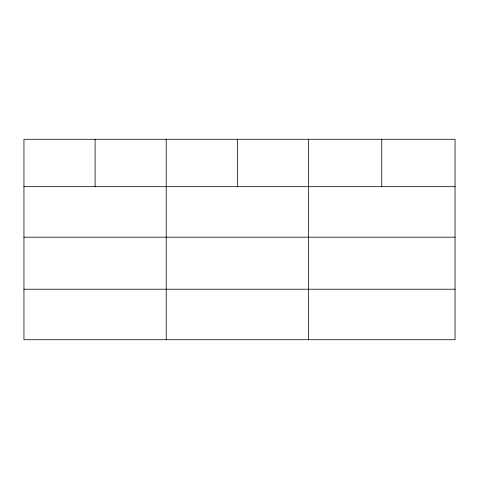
<?xml version="1.0" encoding="UTF-8"?>
<svg xmlns="http://www.w3.org/2000/svg" width="479" height="479" viewBox="0 0 479 479"><rect width="100%" height="100%" fill="white"/><g stroke="black" fill="none" stroke-linecap="round" stroke-linejoin="round"><path stroke-width="0.72" d="M455.05 237.183L455.05 139.281L23.95 139.281L23.95 339.719L455.05 339.719L455.05 237.183L23.95 237.183M23.95 186.684L455.05 186.684M23.95 289.214L455.05 289.214M381.763 139.281L381.763 186.684M308.476 139.281L308.476 339.719M237.344 139.281L237.344 186.684M166.213 139.281L166.213 339.719M95.082 139.281L95.082 186.684"/></g></svg>
